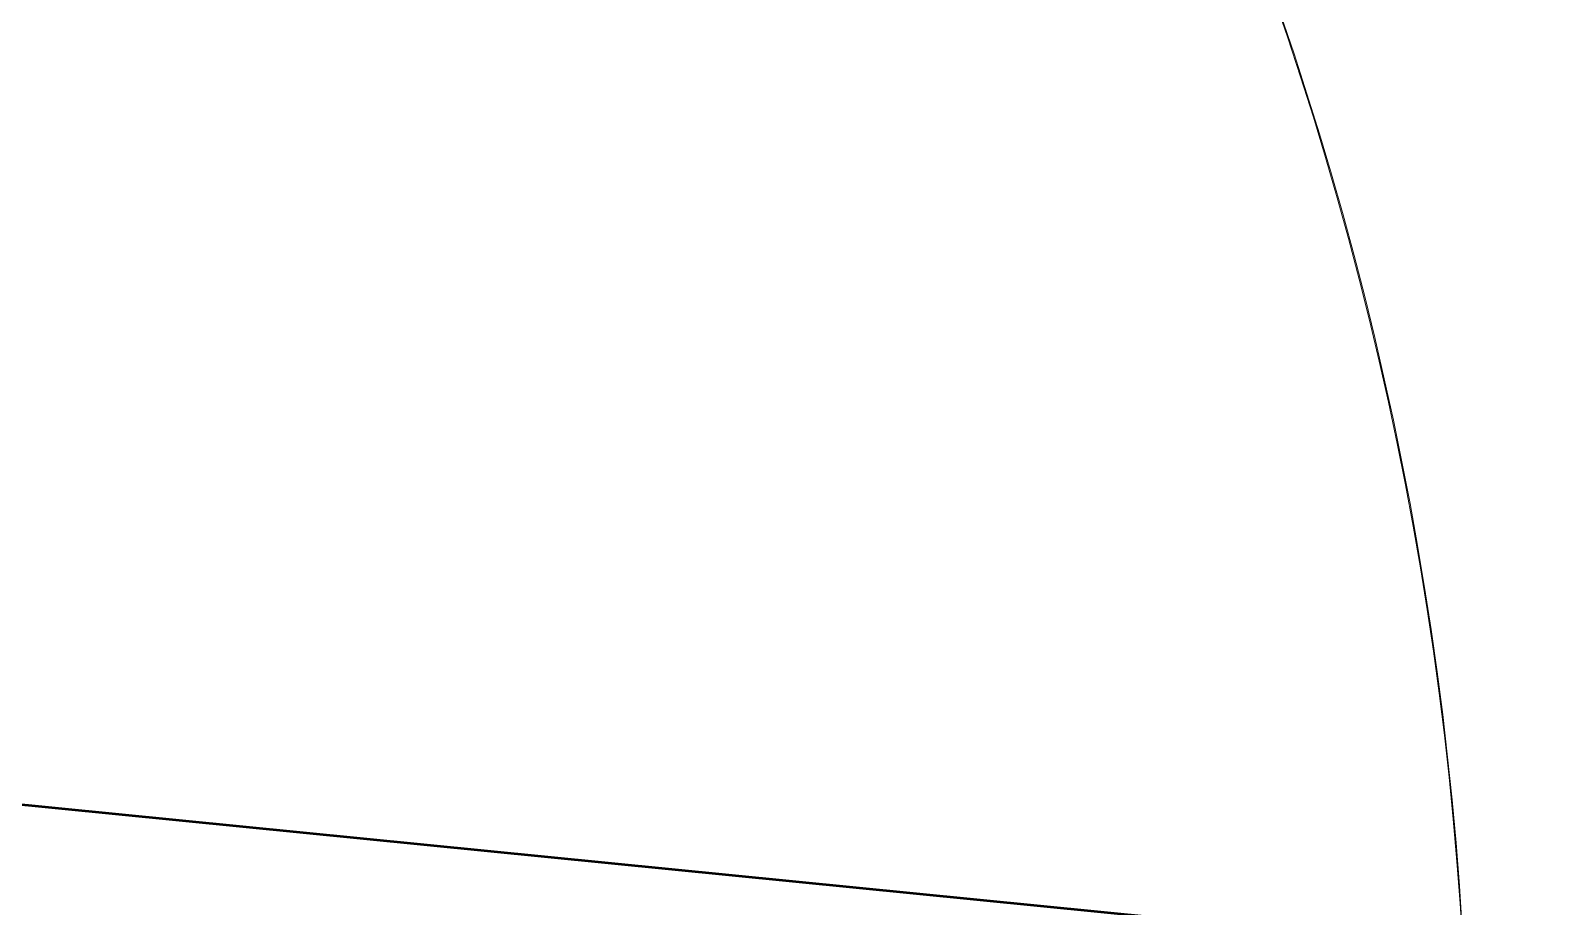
# Model space of a CAD drawing. Header units: millimetres. Extents: x 26282 to 30760, y 1404 to 4574.
# Drawn here: x 29707.89 to 29725.61, y 3464.07 to 3474.34 of the extents above; entities that cross this region are included whole.
import ezdxf

# ---------------------------------------------------------------- set-up
doc = ezdxf.new("R2010")
doc.units = ezdxf.units.MM
doc.header["$LTSCALE"] = 0.25
doc.layers.add('AB-DUV', color=4, linetype='Continuous', lineweight=50)
doc.layers.add('DOĞRAMA', color=30, linetype='Continuous', lineweight=20)

# ---------------------------------------------------------------- blocks, each defined once
blk = doc.blocks.new('A$C3DEF5641')
at = {"layer": 'DOĞRAMA', "color": 163}
blk.add_arc((46.49510991593613, 122.9125009375802), 404.588276843845, 0, 90, dxfattribs=at)
blk = doc.blocks.new('A$C187D15ED')
at = {"layer": 'AB-DUV'}
blk.add_line((10512.62963568634, 3222.947721330254), (10087.74871644772, 3265.167120238941), dxfattribs=at)
blk.add_line((10512.62963568634, 3222.947721330254), (10087.74871644772, 3265.167120238941), dxfattribs=at)
at = {"layer": 'DOĞRAMA', "color": 163, "xscale": 0.1, "yscale": 0.1, "zscale": 0.1, "rotation": 354.0084398994581}
for p in [(10107.92139384187, 3244.585342011007, 6.9406099e-09), (10107.92139384188, 3244.585342011009, 6.9406099e-09)]:
    blk.add_blockref('A$C3DEF5641', p, dxfattribs=at)

msp = doc.modelspace()

# ---------------------------------------------------------------- block references
at = {"layer": 'AB-DUV', "ltscale": 100}
msp.add_blockref('A$C187D15ED', (19570.42390626811, 205.0275163953916, 5.126401409773051), dxfattribs=at)

# ---------------------------------------------------------------- next in the draw order: linework, layer by layer
at = {"layer": 'DOĞRAMA', "color": 163}
for centre in [(29684.25239697206, 3461.351639773739, 5.126401416713662), (29684.25239697207, 3461.351639773742, 5.126401416713662)]:
    msp.add_arc(centre, 40.4588276843845, 354.0084398995229, 84.00843990043943, dxfattribs=at)

doc.saveas('drawing.dxf')
